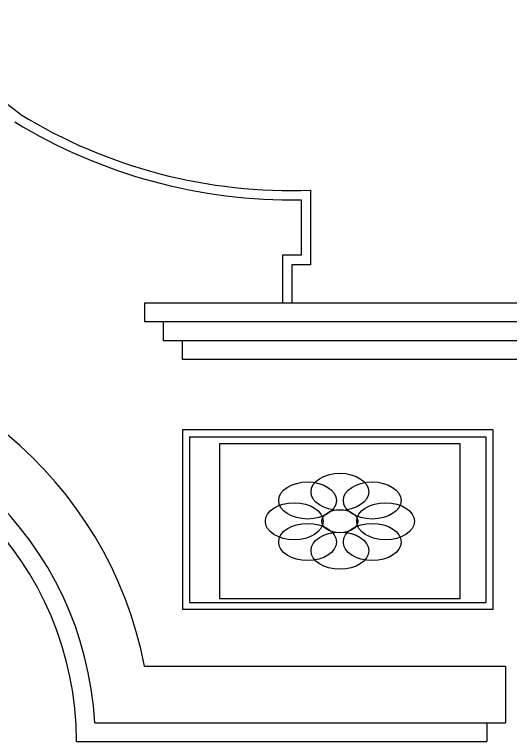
# Model space of a CAD drawing. Header units: inches. Extents: x 651 to 939, y 702 to 883.
# Drawn here: x 813.04 to 836.76, y 848.57 to 883.33 of the extents above; entities that cross this region are included whole.
import ezdxf

# ---------------------------------------------------------------- set-up
doc = ezdxf.new("R2010")
doc.units = ezdxf.units.IN
doc.header["$MEASUREMENT"] = 0
doc.layers.add('01_EXISTING_RETAINED', color=7, linetype='Continuous', lineweight=25)
doc.layers.add('02_NEW_FACADE', color=7, linetype='Continuous', lineweight=25)

msp = doc.modelspace()

# ---------------------------------------------------------------- linework, layer by layer
at = {"layer": '01_EXISTING_RETAINED'}
for p, q in [((827.197, 874.933), (827.197, 871.368)), ((826.748, 874.47), (826.748, 871.818)), ((826.748, 871.818), (825.849, 871.818)), ((825.849, 871.818), (825.849, 869.531)), ((826.298, 871.368), (826.298, 869.531)), ((827.197, 871.368), (826.298, 871.368)), ((819.254, 869.531), (819.254, 868.632)), ((841.914, 869.531), (819.254, 869.531)), ((841.914, 868.632), (819.254, 868.632)), ((820.153, 868.632), (820.153, 867.733)), ((841.015, 867.733), (820.153, 867.733)), ((821.052, 867.733), (821.052, 866.834)), ((840.116, 866.834), (821.052, 866.834)), ((835.909, 863.477), (821.067, 863.477)), ((821.067, 863.477), (821.067, 854.888)), ((835.909, 863.477), (835.909, 854.888)), ((821.401, 863.143), (821.401, 855.223)), ((821.401, 863.143), (835.575, 863.143)), ((835.575, 863.143), (835.575, 855.223)), ((821.401, 855.223), (835.575, 855.223)), ((835.909, 854.888), (821.067, 854.888)), ((819.254, 852.166), (836.521, 852.166)), ((836.521, 852.166), (836.521, 849.469)), ((816.875, 849.469), (836.521, 849.469)), ((835.622, 849.469), (835.622, 848.57)), ((816.001, 848.57), (835.622, 848.57))]:
    msp.add_line(p, q, dxfattribs=at)
for centre, radius, start, end in [((799.455, 861.021), 22.355, 51.6812, 86.3241), ((826.255, 899.702), 24.788, 238.5324, 272.1781), ((826.311, 899.895), 25.429, 238.5759, 270.9847), ((800.565, 848.57), 19.031, 10.8903, 169.1097), ((800.565, 848.57), 16.334, 3.1546, 176.8454), ((800.565, 848.57), 15.436, 0, 180)]:
    msp.add_arc(centre, radius, start, end, dxfattribs=at)
at = {"layer": '02_NEW_FACADE'}
msp.add_lwpolyline([(834.35, 855.4), (834.35, 862.8), (822.85, 862.8), (822.85, 855.4)], close=True, dxfattribs=at)
for centre, major_axis in [((828.6, 860.506), (1.38, 0)), ((827.055, 860.094), (1.38, 0)), ((830.145, 860.094), (1.38, 0)), ((826.415, 859.1), (1.38, 0)), ((830.785, 859.1), (1.38, 0)), ((828.6, 859.1), (0.862, 0)), ((827.055, 858.106), (1.38, 0)), ((830.145, 858.106), (1.38, 0)), ((828.6, 857.694), (1.38, 0))]:
    msp.add_ellipse(centre, major_axis=major_axis, ratio=0.643478, dxfattribs=at)

doc.saveas('drawing.dxf')
